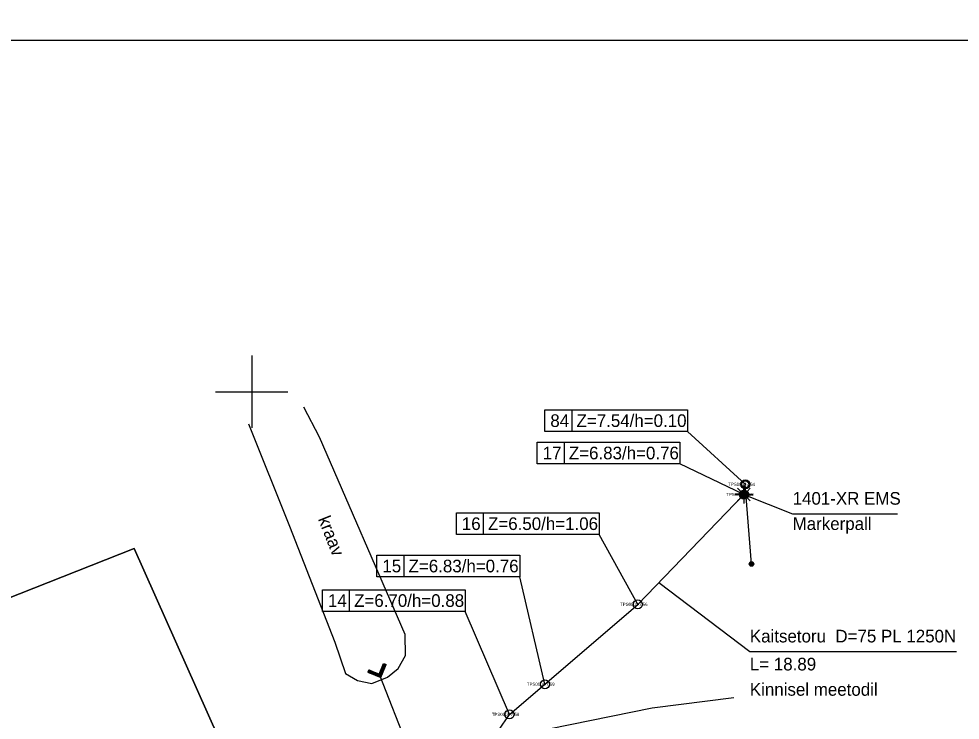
# Model space of a CAD drawing. Extents: x 599241 to 601397, y 6602961 to 6608178.
# Drawn here: x 599887.1 to 599939.2, y 6606781.8 to 6606820.6 of the extents above; entities that cross this region are included whole.
import ezdxf

# ---------------------------------------------------------------- set-up
doc = ezdxf.new("R2010")
doc.units = 0
for name, color, linetype in [('KOORDPUNKT', 7, 'Continuous'), ('MOOTKORG-EH2000', 7, 'Continuous'), ('MOOTMPUNKT', 7, 'Continuous'), ('MOOTNR', 7, 'Continuous'), ('PIIR', 7, 'Continuous'), ('POST', 7, 'Continuous'), ('SITRASS', 7, 'Continuous'), ('TEE', 7, 'Continuous'), ('TRUUP', 7, 'Continuous'), ('VEEKOGU', 7, 'Continuous'), ('VORK', 7, 'Continuous'), ('VORMISTUS', 7, 'Continuous')]:
    doc.layers.add(name, color=color, linetype=linetype)

msp = doc.modelspace()

# ---------------------------------------------------------------- linework, layer by layer
at = {"layer": 'KOORDPUNKT'}
for p, q in [((599917.729, 6606797.797), (599917.729, 6606798.997)), ((599917.305, 6606796.006), (599917.305, 6606797.206)), ((599912.83, 6606792.095), (599912.83, 6606793.295)), ((599908.432, 6606789.752), (599908.432, 6606790.952)), ((599905.417, 6606787.84), (599905.417, 6606789.04))]:
    msp.add_line(p, q, dxfattribs=at)
for points in [[(599927.323, 6606794.874), (599924.129, 6606797.797), (599916.229, 6606797.797), (599916.229, 6606798.997), (599924.129, 6606798.997), (599924.129, 6606797.797)], [(599927.245, 6606794.307), (599923.705, 6606796.006), (599915.805, 6606796.006), (599915.805, 6606797.206), (599923.705, 6606797.206), (599923.705, 6606796.006)], [(599921.372, 6606788.229), (599919.23, 6606792.095), (599911.33, 6606792.095), (599911.33, 6606793.295), (599919.23, 6606793.295), (599919.23, 6606792.095)], [(599916.227, 6606783.81), (599914.832, 6606789.752), (599906.932, 6606789.752), (599906.932, 6606790.952), (599914.832, 6606790.952), (599914.832, 6606789.752)], [(599914.268, 6606782.139), (599911.817, 6606787.84), (599903.917, 6606787.84), (599903.917, 6606789.04), (599911.817, 6606789.04), (599911.817, 6606787.84)]]:
    msp.add_lwpolyline(points, dxfattribs=at)
for centre, radius in [((599927.323, 6606794.874), 0.188), ((599927.323, 6606794.874), 0.0188), ((599927.323, 6606794.874), 0.0165), ((599927.323, 6606794.874), 0.0143), ((599927.323, 6606794.874), 0.0121), ((599927.323, 6606794.874), 0.00988), ((599927.323, 6606794.874), 0.00766), ((599927.323, 6606794.874), 0.00545), ((599927.323, 6606794.874), 0.00323), ((599927.245, 6606794.307), 0.25), ((599927.245, 6606794.307), 0.025), ((599927.245, 6606794.307), 0.0221), ((599927.245, 6606794.307), 0.0191), ((599927.245, 6606794.307), 0.0161), ((599927.245, 6606794.307), 0.0132), ((599927.245, 6606794.307), 0.0102), ((599927.245, 6606794.307), 0.00726), ((599927.245, 6606794.307), 0.0043), ((599921.372, 6606788.229), 0.25), ((599921.372, 6606788.229), 0.025), ((599921.372, 6606788.229), 0.0221), ((599921.372, 6606788.229), 0.0191), ((599921.372, 6606788.229), 0.0161), ((599921.372, 6606788.229), 0.0132), ((599921.372, 6606788.229), 0.0102), ((599921.372, 6606788.229), 0.00726), ((599921.372, 6606788.229), 0.0043), ((599916.227, 6606783.81), 0.25), ((599916.227, 6606783.81), 0.025), ((599916.227, 6606783.81), 0.0221), ((599916.227, 6606783.81), 0.0191), ((599916.227, 6606783.81), 0.0161), ((599916.227, 6606783.81), 0.0132), ((599916.227, 6606783.81), 0.0102), ((599916.227, 6606783.81), 0.00726), ((599916.227, 6606783.81), 0.0043), ((599914.268, 6606782.139), 0.25), ((599914.268, 6606782.139), 0.025), ((599914.268, 6606782.139), 0.0221), ((599914.268, 6606782.139), 0.0191), ((599914.268, 6606782.139), 0.0161), ((599914.268, 6606782.139), 0.0132), ((599914.268, 6606782.139), 0.0102), ((599914.268, 6606782.139), 0.00726), ((599914.268, 6606782.139), 0.0043)]:
    msp.add_circle(centre, radius, dxfattribs=at)
at = {"layer": 'MOOTMPUNKT'}
for centre in [(599927.323, 6606794.874), (599927.245, 6606794.307), (599921.372, 6606788.229), (599916.227, 6606783.81), (599914.268, 6606782.139)]:
    msp.add_circle(centre, 0.025, dxfattribs=at)
at = {"layer": 'PIIR'}
msp.add_lwpolyline([(599726.81, 6606834.15), (599799.87, 6606920.71), (599839.96, 6606880.5), (599847.15, 6606868.37), (599814.35, 6606831.84), (599823.01, 6606815.73), (599827.28, 6606810.61), (599838.06, 6606799.4), (599843.77, 6606794.43), (599851.5, 6606789.93), (599859.74, 6606787.33), (599868, 6606787.1), (599884.74, 6606787.88), (599893.5, 6606791.32), (599902.79, 6606770.47), (599908.39, 6606757.2), (599910.08, 6606733.19), (599905.97, 6606696.72), (599792.51, 6606693.74), (599683.48, 6606690.63), (599610.11, 6606688.82), (599649.84, 6606745.59)], close=True, dxfattribs=at)
msp.add_lwpolyline([(600041.77, 6606837.06), (600039.49, 6606810.98), (600037.62, 6606779.49), (600036.99, 6606774.47), (600036.43, 6606771.1), (600035.86, 6606768.73), (600035, 6606766.43), (600033.99, 6606765.01), (600032.2, 6606764.11), (600020.81, 6606763.33), (599981.97, 6606761.29), (599955.74, 6606759.81), (599927.08, 6606758.05), (599916.61, 6606757.18), (599915.94, 6606757.16), (599915.91, 6606754.89), (599913.57, 6606697.03), (599905.97, 6606696.72), (599910.08, 6606733.19), (599908.39, 6606757.2), (599902.79, 6606770.47), (599893.5, 6606791.32), (599884.74, 6606787.88)], dxfattribs=at)
at = {"layer": 'POST'}
msp.add_line((599927.666, 6606790.466), (599927.323, 6606794.874), dxfattribs=at)
for centre, radius in [((599927.323, 6606794.874), 0.25), ((599927.323, 6606794.874), 0.0234), ((599927.666, 6606790.466), 0.125), ((599927.666, 6606790.466), 0.105), ((599927.666, 6606790.466), 0.0851), ((599927.666, 6606790.466), 0.0651), ((599927.666, 6606790.466), 0.0451), ((599927.666, 6606790.466), 0.0251), ((599927.666, 6606790.466), 0.00511)]:
    msp.add_circle(centre, radius, dxfattribs=at)
at = {"layer": 'SITRASS'}
for p, q in [((599926.995, 6606794.307), (599926.745, 6606794.307)), ((599927.068, 6606794.484), (599926.891, 6606794.661)), ((599927.245, 6606794.557), (599927.245, 6606794.807)), ((599927.422, 6606794.484), (599927.599, 6606794.661)), ((599927.495, 6606794.307), (599927.745, 6606794.307)), ((599927.068, 6606794.13), (599926.891, 6606793.954)), ((599927.245, 6606794.057), (599927.245, 6606793.807)), ((599927.422, 6606794.13), (599927.599, 6606793.954))]:
    msp.add_line(p, q, dxfattribs=at)
for points in [[(599917.634, 6606739.805), (599918.158, 6606750.224), (599918.2, 6606750.993), (599918.656, 6606751.659), (599919.598, 6606752.46), (599921.133, 6606753.56), (599922.142, 6606754.427), (599922.664, 6606755.182), (599919.75, 6606762.088), (599916.095, 6606772.211), (599913.607, 6606778.652), (599913.4, 6606780.004), (599913.658, 6606781.253), (599914.268, 6606782.139), (599916.227, 6606783.81), (599921.372, 6606788.229), (599927.245, 6606794.307), (599927.323, 6606794.874)], [(599913.658, 6606781.253), (599914.268, 6606782.139), (599916.227, 6606783.81), (599921.372, 6606788.229), (599927.245, 6606794.307)], [(599927.245, 6606794.307), (599929.943, 6606793.246), (599935.753, 6606793.246)], [(599922.543, 6606789.441), (599927.574, 6606785.623), (599939.018, 6606785.623)]]:
    msp.add_lwpolyline(points, dxfattribs=at)
for radius in [0.25, 0.225, 0.2, 0.175, 0.15, 0.125, 0.1, 0.075, 0.05, 0.025]:
    msp.add_circle((599927.245, 6606794.307), radius, dxfattribs=at)
at = {"layer": 'TEE'}
msp.add_lwpolyline([(599903.84, 6606777.493), (599906.456, 6606779.012), (599911.911, 6606780.422), (599922.163, 6606782.505), (599926.684, 6606783.079)], dxfattribs=at)
at = {"layer": 'TRUUP'}
for p, q in [((599907.061, 6606784.363), (599907.303, 6606784.951)), ((599907.1, 6606784.27), (599907.369, 6606784.924)), ((599907.29, 6606784.92), (599907.395, 6606784.799)), ((599907.301, 6606784.946), (599907.405, 6606784.825)), ((599907.303, 6606784.951), (599907.435, 6606784.897)), ((599907.344, 6606784.934), (599907.416, 6606784.851)), ((599906.473, 6606784.605), (599906.419, 6606784.473)), ((599906.419, 6606784.473), (599907.139, 6606784.177)), ((599906.43, 6606784.5), (599906.473, 6606784.451)), ((599906.441, 6606784.526), (599906.524, 6606784.43)), ((599906.446, 6606784.539), (599907.1, 6606784.27)), ((599906.451, 6606784.552), (599906.576, 6606784.409)), ((599906.462, 6606784.578), (599906.627, 6606784.388)), ((599906.473, 6606784.605), (599907.061, 6606784.363)), ((599906.473, 6606784.604), (599906.678, 6606784.367)), ((599906.523, 6606784.585), (599906.73, 6606784.345)), ((599906.574, 6606784.563), (599906.781, 6606784.324)), ((599906.625, 6606784.542), (599906.833, 6606784.303)), ((599906.677, 6606784.521), (599906.884, 6606784.282)), ((599906.728, 6606784.5), (599906.935, 6606784.261)), ((599906.78, 6606784.479), (599906.987, 6606784.24)), ((599906.831, 6606784.458), (599907.038, 6606784.219)), ((599906.882, 6606784.437), (599907.089, 6606784.197)), ((599906.934, 6606784.415), (599907.139, 6606784.178)), ((599906.985, 6606784.394), (599907.15, 6606784.204)), ((599907.077, 6606784.402), (599907.182, 6606784.282)), ((599907.088, 6606784.428), (599907.192, 6606784.308)), ((599907.099, 6606784.454), (599907.203, 6606784.333)), ((599907.109, 6606784.48), (599907.214, 6606784.359)), ((599907.12, 6606784.506), (599907.224, 6606784.385)), ((599907.131, 6606784.532), (599907.235, 6606784.411)), ((599907.139, 6606784.177), (599907.435, 6606784.897)), ((599907.141, 6606784.558), (599907.246, 6606784.437)), ((599907.152, 6606784.583), (599907.256, 6606784.463)), ((599907.163, 6606784.609), (599907.267, 6606784.489)), ((599907.173, 6606784.635), (599907.278, 6606784.515)), ((599907.184, 6606784.661), (599907.288, 6606784.541)), ((599907.195, 6606784.687), (599907.299, 6606784.566)), ((599907.205, 6606784.713), (599907.31, 6606784.592)), ((599907.216, 6606784.739), (599907.32, 6606784.618)), ((599907.227, 6606784.765), (599907.331, 6606784.644)), ((599907.237, 6606784.791), (599907.342, 6606784.67)), ((599907.248, 6606784.816), (599907.352, 6606784.696)), ((599907.259, 6606784.842), (599907.363, 6606784.722)), ((599907.269, 6606784.868), (599907.374, 6606784.748)), ((599907.28, 6606784.894), (599907.384, 6606784.774)), ((599907.396, 6606784.913), (599907.427, 6606784.877)), ((599907.036, 6606784.373), (599907.16, 6606784.23)), ((599907.067, 6606784.376), (599907.171, 6606784.256))]:
    msp.add_line(p, q, dxfattribs=at)
msp.add_lwpolyline([(599907.1, 6606784.27), (599910.151, 6606776.459)], dxfattribs=at)
at = {"layer": 'VEEKOGU'}
msp.add_lwpolyline([(599899.82, 6606798.226), (599902.093, 6606792.554), (599904.596, 6606786.132), (599905.194, 6606784.412), (599905.851, 6606784.014), (599906.657, 6606783.852), (599907.514, 6606784.198), (599908.112, 6606784.685), (599908.518, 6606785.404), (599908.495, 6606786.563), (599903.749, 6606797.491), (599902.884, 6606799.143)], dxfattribs=at)
at = {"layer": 'VORK'}
for p, q in [((599900, 6606802), (599900, 6606798)), ((599898, 6606800), (599902, 6606800))]:
    msp.add_line(p, q, dxfattribs=at)
at = {"layer": 'VORMISTUS'}
msp.add_lwpolyline([(599831.062, 6606675.959), (599831.062, 6606819.459), (600028.562, 6606819.459), (600028.562, 6606675.959)], close=True, dxfattribs=at)

# ---------------------------------------------------------------- texts
at = {"layer": 'KOORDPUNKT'}
for s, p in [('84', (599916.529, 6606798.047)), ('Z=7.54/h=0.10', (599917.979, 6606798.047)), ('17', (599916.105, 6606796.256)), ('Z=6.83/h=0.76', (599917.555, 6606796.256)), ('16', (599911.63, 6606792.345)), ('Z=6.50/h=1.06', (599913.08, 6606792.345)), ('15', (599907.232, 6606790.002)), ('Z=6.83/h=0.76', (599908.682, 6606790.002)), ('14', (599904.217, 6606788.09)), ('Z=6.70/h=0.88', (599905.667, 6606788.09))]:
    msp.add_text(s, height=0.7, dxfattribs=at).set_placement(p)
at = {"layer": 'MOOTKORG-EH2000'}
for s, p in [(' 7.64', (599927.323, 6606794.786)), (' 7.59', (599927.245, 6606794.22)), (' 7.56', (599921.372, 6606788.142)), (' 7.59', (599916.227, 6606783.722)), (' 7.58', (599914.268, 6606782.052))]:
    msp.add_text(s, height=0.175, dxfattribs=at).set_placement(p)
at = {"layer": 'MOOTNR'}
for s, p in [('TPS0001 ', (599926.378, 6606794.786)), ('TPS0002 ', (599926.265, 6606794.22)), ('TPS0003 ', (599920.392, 6606788.142)), ('TPS0004 ', (599915.229, 6606783.722)), ('TPS0005 ', (599913.288, 6606782.052))]:
    msp.add_text(s, height=0.175, dxfattribs=at).set_placement(p)
at = {"layer": 'SITRASS'}
for s, p in [('1401-XR EMS ', (599929.943, 6606793.746)), ('Markerpall', (599929.943, 6606792.346)), ('Kaitsetoru  D=75 PL 1250N', (599927.574, 6606786.123)), ('L= 18.89', (599927.574, 6606784.573)), ('Kinnisel meetodil', (599927.574, 6606783.173))]:
    msp.add_text(s, height=0.7, dxfattribs=at).set_placement(p)
at = {"layer": 'VEEKOGU'}
msp.add_text('kraav', height=0.7, rotation=291.6379, dxfattribs=at).set_placement((599903.657, 6606792.956))

doc.saveas('drawing.dxf')
